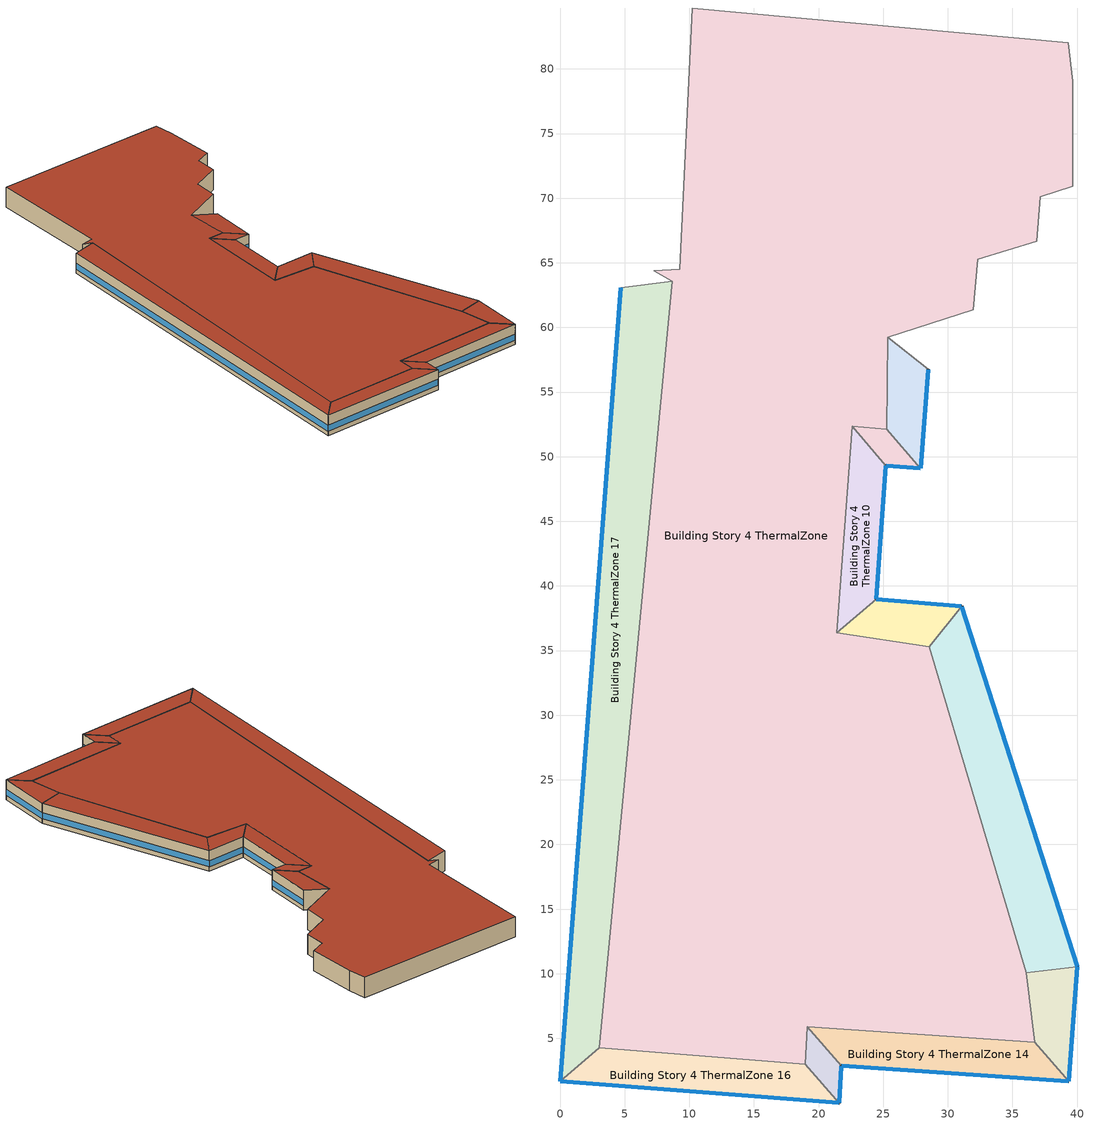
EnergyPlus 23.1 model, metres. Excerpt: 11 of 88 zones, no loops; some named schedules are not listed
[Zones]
Building Story 4 ThermalZone
 floor adiabatic (Typical Interior Ceiling): 39.31,82.04 39.65,79.04 39.66,70.91 37.15,70.13 36.89,66.68 32.3,65.25 31.96,61.36 25.33,59.23 25.29,52.13 22.6,52.35 21.41,36.38 28.58,35.3 36.05,10.08 36.74,4.69 19.13,5.89 18.97,3.01 3.04,4.27 8.66,63.55 7.24,64.37 9.26,64.5 10.23,84.71 z10.8
 wall adiabatic (Typical Interior Wall): 39.65,79.04 39.31,82.04 10.23,84.71 9.26,64.5 7.24,64.37 8.66,63.55 3.04,4.27 18.97,3.01 19.13,5.89 36.74,4.69 36.05,10.08 28.58,35.3 21.41,36.38 22.6,52.35 25.29,52.13 25.33,59.23 31.96,61.36 32.3,65.25 36.89,66.68 37.15,70.13 39.66,70.91 39.65,79.04 z10.8:14.4
 roof outside (Typical IEAD Roof - Highly Reflective R-25.64): 10.23,84.71 9.26,64.5 7.24,64.37 8.66,63.55 3.04,4.27 18.97,3.01 19.13,5.89 36.74,4.69 36.05,10.08 28.58,35.3 21.41,36.38 22.6,52.35 25.29,52.13 25.33,59.23 31.96,61.36 32.3,65.25 36.89,66.68 37.15,70.13 39.66,70.91 39.65,79.04 39.31,82.04 z14.4
Building Story 4 ThermalZone 10
 floor adiabatic (Typical Interior Ceiling): 25.2,49.31 24.45,38.98 21.41,36.38 22.6,52.35 z10.8
 wall outside (Typical Insulated Steel Framed Exterior Wall R-12.99): 24.45,38.98 25.2,49.31 z10.8:14.4
 wall adiabatic (Typical Interior Wall): 25.2,49.31 22.6,52.35 21.41,36.38 24.45,38.98 z10.8:14.4
 window (U 0.55 SHGC 0.25): 24.45,39.01 25.2,49.29 z11.56:12.65
 roof outside (Typical IEAD Roof - Highly Reflective R-25.64): 22.6,52.35 21.41,36.38 24.45,38.98 25.2,49.31 z14.4
Building Story 4 ThermalZone 11
 floor adiabatic (Typical Interior Ceiling): 24.45,38.98 31.07,38.43 28.58,35.3 21.41,36.38 z10.8
 wall outside (Typical Insulated Steel Framed Exterior Wall R-12.99): 31.07,38.43 24.45,38.98 z10.8:14.4
 wall adiabatic (Typical Interior Wall): 24.45,38.98 21.41,36.38 28.58,35.3 31.07,38.43 z10.8:14.4
 window (U 0.55 SHGC 0.25): 31.04,38.43 24.48,38.98 z11.56:12.65
 roof outside (Typical IEAD Roof - Highly Reflective R-25.64): 21.41,36.38 28.58,35.3 31.07,38.43 24.45,38.98 z14.4
Building Story 4 ThermalZone 12
 floor adiabatic (Typical Interior Ceiling): 31.07,38.43 40.03,10.55 36.05,10.08 28.58,35.3 z10.8
 wall outside (Typical Insulated Steel Framed Exterior Wall R-12.99): 40.03,10.55 31.07,38.43 z10.8:14.4
 wall adiabatic (Typical Interior Wall): 31.07,38.43 28.58,35.3 36.05,10.08 40.03,10.55 z10.8:14.4
 window (U 0.55 SHGC 0.25): 40.02,10.57 31.07,38.4 z11.56:12.64
 roof outside (Typical IEAD Roof - Highly Reflective R-25.64): 28.58,35.3 36.05,10.08 40.03,10.55 31.07,38.43 z14.4
Building Story 4 ThermalZone 13
 floor adiabatic (Typical Interior Ceiling): 40.03,10.55 39.36,1.67 36.74,4.69 36.05,10.08 z10.8
 wall outside (Typical Insulated Steel Framed Exterior Wall R-12.99): 39.36,1.67 40.03,10.55 z10.8:14.4
 wall adiabatic (Typical Interior Wall): 40.03,10.55 36.05,10.08 36.74,4.69 39.36,1.67 z10.8:14.4
 window (U 0.55 SHGC 0.25): 39.36,1.69 40.02,10.53 z11.56:12.65
 roof outside (Typical IEAD Roof - Highly Reflective R-25.64): 36.05,10.08 36.74,4.69 39.36,1.67 40.03,10.55 z14.4
Building Story 4 ThermalZone 14
 floor adiabatic (Typical Interior Ceiling): 39.36,1.67 21.77,2.89 19.13,5.89 36.74,4.69 z10.8
 wall outside (Typical Insulated Steel Framed Exterior Wall R-12.99): 21.77,2.89 39.36,1.67 z10.8:14.4
 wall adiabatic (Typical Interior Wall): 39.36,1.67 36.74,4.69 19.13,5.89 21.77,2.89 z10.8:14.4
 window (U 0.55 SHGC 0.25): 21.8,2.89 39.33,1.67 z11.56:12.65
 roof outside (Typical IEAD Roof - Highly Reflective R-25.64): 36.74,4.69 19.13,5.89 21.77,2.89 39.36,1.67 z14.4
Building Story 4 ThermalZone 15
 floor adiabatic (Typical Interior Ceiling): 21.77,2.89 21.6,0 18.97,3.01 19.13,5.89 z10.8
 wall outside (Typical Insulated Steel Framed Exterior Wall R-12.99): 21.6,0 21.77,2.89 z10.8:14.4
 wall adiabatic (Typical Interior Wall): 21.77,2.89 19.13,5.89 18.97,3.01 21.6,0 z10.8:14.4
 window (U 0.55 SHGC 0.25): 21.61,0.03 21.77,2.86 z11.56:12.66
 roof outside (Typical IEAD Roof - Highly Reflective R-25.64): 19.13,5.89 18.97,3.01 21.6,0 21.77,2.89 z14.4
Building Story 4 ThermalZone 16
 floor adiabatic (Typical Interior Ceiling): 21.6,0 0,1.67 3.04,4.27 18.97,3.01 z10.8
 wall outside (Typical Insulated Steel Framed Exterior Wall R-12.99): 0,1.67 21.6,0 z10.8:14.4
 wall adiabatic (Typical Interior Wall): 21.6,0 18.97,3.01 3.04,4.27 0,1.67 z10.8:14.4
 window (U 0.55 SHGC 0.25): 0.03,1.66 21.58,0 z11.56:12.64
 roof outside (Typical IEAD Roof - Highly Reflective R-25.64): 18.97,3.01 3.04,4.27 0,1.67 21.6,0 z14.4
Building Story 4 ThermalZone 17
 floor adiabatic (Typical Interior Ceiling): 0,1.67 4.69,63.08 8.66,63.55 3.04,4.27 z10.8
 wall outside (Typical Insulated Steel Framed Exterior Wall R-12.99): 4.69,63.08 0,1.67 z10.8:14.4
 wall adiabatic (Typical Interior Wall): 0,1.67 3.04,4.27 8.66,63.55 4.69,63.08 z10.8:14.4
 window (U 0.55 SHGC 0.25): 4.69,63.06 0,1.69 z11.56:12.64
 roof outside (Typical IEAD Roof - Highly Reflective R-25.64): 3.04,4.27 8.66,63.55 4.69,63.08 0,1.67 z14.4
Building Story 4 ThermalZone 8
 floor adiabatic (Typical Interior Ceiling): 28.47,56.75 27.88,49.09 25.29,52.13 25.33,59.23 z10.8
 wall outside (Typical Insulated Steel Framed Exterior Wall R-12.99): 27.88,49.09 28.47,56.75 z10.8:14.4
 wall adiabatic (Typical Interior Wall): 28.47,56.75 25.33,59.23 25.29,52.13 27.88,49.09 z10.8:14.4
 window (U 0.55 SHGC 0.25): 27.89,49.11 28.47,56.73 z11.56:12.65
 roof outside (Typical IEAD Roof - Highly Reflective R-25.64): 25.33,59.23 25.29,52.13 27.88,49.09 28.47,56.75 z14.4
Building Story 4 ThermalZone 9
 floor adiabatic (Typical Interior Ceiling): 27.88,49.09 25.2,49.31 22.6,52.35 25.29,52.13 z10.8
 wall outside (Typical Insulated Steel Framed Exterior Wall R-12.99): 25.2,49.31 27.88,49.09 z10.8:14.4
 wall adiabatic (Typical Interior Wall): 27.88,49.09 25.29,52.13 22.6,52.35 25.2,49.31 z10.8:14.4
 window (U 0.55 SHGC 0.25): 25.23,49.31 27.86,49.09 z11.56:12.66
 roof outside (Typical IEAD Roof - Highly Reflective R-25.64): 25.29,52.13 22.6,52.35 25.2,49.31 27.88,49.09 z14.4
[Building]
bld_12: Terrain=City
[Site:Location]
Jack Northrop Fld H_CA_USA: Latitude {deg}=41.31356; Longitude {deg}=-105.585; Time Zone {hr}=-8; Elevation {m}=21
[Site:GroundTemperature:FCfactorMethod]
18.8, 14.3, 13.6, 13.2, 13.3, 12.6, 15.3, 15.6, 17.7, 19.4, 19.7, 18.5
[Site:WaterMainsTemperature]
Calculation Method=Correlation; Annual Average Outdoor Air Temperature {C}=8.96667; Maximum Difference In Monthly Average Outdoor Air Temperatures {deltaC}=26.2
[SizingPeriod:DesignDay] Day of Month=21; Dry-Bulb Temperature Range Modifier Type=DefaultMultipliers; Humidity Condition Type=Wetbulb; Barometric Pressure {Pa}=98769; Rain Indicator=No; Snow Indicator=No; Daylight Saving Time Indicator=No; Begin Environment Reset Mode=FullResetAtBeginEnvironment
Name | Month | Day Type | Maximum Dry-Bulb Temperature {C} | Daily Dry-Bulb Temperature Range {deltaC} | Wetbulb or DewPoint at Maximum Dry-Bulb {C} | Wind Speed {m/s} | Wind Direction {deg} | Solar Model Indicator | ASHRAE Clear Sky Optical Depth for Beam Irradiance (taub) | ASHRAE Clear Sky Optical Depth for Diffuse Irradiance (taud) | Sky Clearness
Buffalo Niagara Intl Ap Ann Clg .4% Condns DB=>MWB 1 | 7 | SummerDesignDay | 30.3 | 9.3 | 21.8 | 5.7 | 240 | ASHRAETau | 0.462 | 2.001
Buffalo Niagara Intl Ap Ann Clg .4% Condns WB=>MDB 1 | 7 | SummerDesignDay | 27.8 | 9.3 | 23.8 | 5.7 | 240 | ASHRAETau | 0.462 | 2.001
Buffalo Niagara Intl Ap Ann Htg 99.6% Condns DB 1 | 1 | WinterDesignDay | -16.3 | 0 | -16.3 | 5.1 | 270 | ASHRAEClearSky |  |  | 0
[Material]
Name | Roughness | Thickness {m} | Conductivity {W/m-K} | Density {kg/m3} | Specific Heat {J/kg-K} | Thermal Absorptance | Solar Absorptance | Visible Absorptance
100mm Normalweight concrete floor | MediumRough | 0.1016 | 2.31045 | 2322 | 832.557 | 0.9 | 0.7 | 0.7
25mm Stucco | Smooth | 0.0254 | 0.72 | 1856 | 840 | 0.9 | 0.7 | 0.7
5/8 in. Gypsum Board | MediumSmooth | 0.0159 | 0.16 | 800 | 1090 | 0.9 | 0.7 | 0.7
G01 13mm gypsum board | Smooth | 0.0127 | 0.160031 | 800.001 | 1090.73 | 0.9 | 0.7 | 0.5
Metal Roof Surface | Smooth | 0.0008 | 45.28 | 7824 | 500 | 0.9 | 0.7 | 0.7
Roof Membrane - Highly Reflective | VeryRough | 0.0095 | 0.16 | 1121.29 | 1460 | 0.75 | 0.45 | 0.7
Std Wood 6inch 1; Std Wood 6inch 2 | MediumSmooth | 0.15 | 0.12 | 540 | 1210 | 0.9 | 0.7 | 0.7
[Material:NoMass] Roughness=Smooth; Thermal Absorptance=0.9; Solar Absorptance=0.7
Name | Thermal Resistance {m2-K/W} | Visible Absorptance
CP02 CARPET PAD | 0.21648 | 0.8
Typical Insulation R-10.81 | 1.90342 | 0.7
Typical Insulation R-24.52 | 4.31889 | 0.7
[WindowMaterial:Gas]
Gap_1_W_0_0032: Gas Type=Air; Thickness {m}=0.0032
[WindowMaterial:Glazing] Optical Data Type=SpectralAverage; Infrared Transmittance at Normal Incidence=0; Back Side Infrared Hemispherical Emissivity=0.84; Conductivity {W/m-K}=1; Dirt Correction Factor for Solar and Visible Transmittance=1; Solar Diffusing=No
Name | Thickness {m} | Solar Transmittance at Normal Incidence | Front Side Solar Reflectance at Normal Incidence | Back Side Solar Reflectance at Normal Incidence | Visible Transmittance at Normal Incidence | Front Side Visible Reflectance at Normal Incidence | Back Side Visible Reflectance at Normal Incidence | Front Side Infrared Hemispherical Emissivity
Glass_2022F_LayerAvg | 0.0039 | 0.355897 | 0.394095 | 0.265645 | 0.677694 | 0.042734 | 0.05547 | 0.046
Glass_2175_LayerAvg | 0.0086 | 0.167758 | 0.217606 | 0.437978 | 0.416044 | 0.078729 | 0.10654 | 0.84
[Construction]
InteriorFurnishings 1: Std Wood 6inch 1
InteriorFurnishings 2: Std Wood 6inch 2
Typical IEAD Roof - Highly Reflective R-25.64: Roof Membrane - Highly Reflective, Typical Insulation R-24.52, Metal Roof Surface
Typical Insulated Steel Framed Exterior Wall R-12.99: 25mm Stucco, 5/8 in. Gypsum Board, Typical Insulation R-10.81, 5/8 in. Gypsum Board
Typical Interior Ceiling: CP02 CARPET PAD, 100mm Normalweight concrete floor
Typical Interior Wall: G01 13mm gypsum board, G01 13mm gypsum board
U 0.55 SHGC 0.25: Glass_2175_LayerAvg, Gap_1_W_0_0032, Glass_2022F_LayerAvg
[Zone] Multiplier=1; Part of Total Floor Area=Yes
Building Story 4 ThermalZone; Building Story 4 ThermalZone 10; Building Story 4 ThermalZone 11; Building Story 4 ThermalZone 12; Building Story 4 ThermalZone 13; Building Story 4 ThermalZone 14; Building Story 4 ThermalZone 15; Building Story 4 ThermalZone 16; Building Story 4 ThermalZone 17; Building Story 4 ThermalZone 8; Building Story 4 ThermalZone 9
[Space] Space Type=Story Top Blended Space Type
Name | Zone
Building Story 4 Space | Building Story 4 ThermalZone
Building Story 4 Space 10 | Building Story 4 ThermalZone 10
Building Story 4 Space 11 | Building Story 4 ThermalZone 11
Building Story 4 Space 12 | Building Story 4 ThermalZone 12
Building Story 4 Space 13 | Building Story 4 ThermalZone 13
Building Story 4 Space 14 | Building Story 4 ThermalZone 14
Building Story 4 Space 15 | Building Story 4 ThermalZone 15
Building Story 4 Space 16 | Building Story 4 ThermalZone 16
Building Story 4 Space 17 | Building Story 4 ThermalZone 17
Building Story 4 Space 8 | Building Story 4 ThermalZone 8
Building Story 4 Space 9 | Building Story 4 ThermalZone 9
[SpaceList]
Story Top Blended Space Type: Building Story 4 Space 1, Building Story 4 Space 7, Building Story 4 Space 5, Building Story 4 Space 8, Building Story 4 Space 21, Building Story 4 Space 12, Building Story 4 Space 3, Building Story 4 Space 19, Building Story 4 Space 16, Building Story 4 Space 18, Building Story 4 Space, Building Story 4 Space 17, Building Story 4 Space 10, Building Story 4 Space 6, Building Story 4 Space 4, Building Story 4 Space 15, Building Story 4 Space 20, Building Story 4 Space 13, Building Story 4 Space 2, Building Story 4 Space 9, Building Story 4 Space 14, Building Story 4 Space 11
[InternalMass]
Name | Construction | Zone or ZoneList | Space or SpaceList | Surface Area {m2}
Building Story 4 Space 8 Office WholeBuilding - Lg Office A  - Story Top Mass; Building Story 4 Space 8 Office WholeBuilding - Lg Office C  - Story Top Mass | InteriorFurnishings 1 | Building Story 4 ThermalZone 8 | Building Story 4 Space 8 | 4.03841
Building Story 4 Space 12 Office WholeBuilding - Lg Office A  - Story Top Mass; Building Story 4 Space 12 Office WholeBuilding - Lg Office C  - Story Top Mass | InteriorFurnishings 1 | Building Story 4 ThermalZone 12 | Building Story 4 Space 12 | 18.4379
Building Story 4 Space 16 Office WholeBuilding - Lg Office A  - Story Top Mass; Building Story 4 Space 16 Office WholeBuilding - Lg Office C  - Story Top Mass | InteriorFurnishings 1 | Building Story 4 ThermalZone 16 | Building Story 4 Space 16 | 9.7181
Building Story 4 Space Office WholeBuilding - Lg Office A  - Story Top Mass; Building Story 4 Space Office WholeBuilding - Lg Office C  - Story Top Mass | InteriorFurnishings 1 | Building Story 4 ThermalZone | Building Story 4 Space | 352.073
Building Story 4 Space 17 Office WholeBuilding - Lg Office A  - Story Top Mass; Building Story 4 Space 17 Office WholeBuilding - Lg Office C  - Story Top Mass | InteriorFurnishings 1 | Building Story 4 ThermalZone 17 | Building Story 4 Space 17 | 37.3208
Building Story 4 Space 10 Office WholeBuilding - Lg Office A  - Story Top Mass; Building Story 4 Space 10 Office WholeBuilding - Lg Office C  - Story Top Mass | InteriorFurnishings 1 | Building Story 4 ThermalZone 10 | Building Story 4 Space 10 | 6.83845
Building Story 4 Space 15 Office WholeBuilding - Lg Office A  - Story Top Mass; Building Story 4 Space 15 Office WholeBuilding - Lg Office C  - Story Top Mass | InteriorFurnishings 1 | Building Story 4 ThermalZone 15 | Building Story 4 Space 15 | 1.48289
Building Story 4 Space 13 Office WholeBuilding - Lg Office A  - Story Top Mass; Building Story 4 Space 13 Office WholeBuilding - Lg Office C  - Story Top Mass | InteriorFurnishings 1 | Building Story 4 ThermalZone 13 | Building Story 4 Space 13 | 4.309
Building Story 4 Space 9 Office WholeBuilding - Lg Office A  - Story Top Mass; Building Story 4 Space 9 Office WholeBuilding - Lg Office C  - Story Top Mass | InteriorFurnishings 1 | Building Story 4 ThermalZone 9 | Building Story 4 Space 9 | 1.39119
Building Story 4 Space 14 Office WholeBuilding - Lg Office A  - Story Top Mass; Building Story 4 Space 14 Office WholeBuilding - Lg Office C  - Story Top Mass | InteriorFurnishings 1 | Building Story 4 ThermalZone 14 | Building Story 4 Space 14 | 9.14074
Building Story 4 Space 11 Office WholeBuilding - Lg Office A  - Story Top Mass; Building Story 4 Space 11 Office WholeBuilding - Lg Office C  - Story Top Mass | InteriorFurnishings 1 | Building Story 4 ThermalZone 11 | Building Story 4 Space 11 | 4.03568
Building Story 4 Space 8 Office WholeBuilding - Lg Office A end_a - Story Top Mass; Building Story 4 Space 8 Office WholeBuilding - Lg Office A end_b - Story Top Mass; Building Story 4 Space 8 Office WholeBuilding - Lg Office C end_a - Story Top Mass; Building Story 4 Space 8 Office WholeBuilding - Lg Office C end_b - Story Top Mass | InteriorFurnishings 1 | Building Story 4 ThermalZone 8 | Building Story 4 Space 8 | 0.335689
Building Story 4 Space 12 Office WholeBuilding - Lg Office A end_a - Story Top Mass; Building Story 4 Space 12 Office WholeBuilding - Lg Office A end_b - Story Top Mass; Building Story 4 Space 12 Office WholeBuilding - Lg Office C end_a - Story Top Mass; Building Story 4 Space 12 Office WholeBuilding - Lg Office C end_b - Story Top Mass | InteriorFurnishings 1 | Building Story 4 ThermalZone 12 | Building Story 4 Space 12 | 1.53263
Building Story 4 Space 16 Office WholeBuilding - Lg Office A end_a - Story Top Mass; Building Story 4 Space 16 Office WholeBuilding - Lg Office A end_b - Story Top Mass; Building Story 4 Space 16 Office WholeBuilding - Lg Office C end_a - Story Top Mass; Building Story 4 Space 16 Office WholeBuilding - Lg Office C end_b - Story Top Mass | InteriorFurnishings 1 | Building Story 4 ThermalZone 16 | Building Story 4 Space 16 | 0.807808
Building Story 4 Space Office WholeBuilding - Lg Office A end_a - Story Top Mass; Building Story 4 Space Office WholeBuilding - Lg Office A end_b - Story Top Mass; Building Story 4 Space Office WholeBuilding - Lg Office C end_a - Story Top Mass; Building Story 4 Space Office WholeBuilding - Lg Office C end_b - Story Top Mass | InteriorFurnishings 1 | Building Story 4 ThermalZone | Building Story 4 Space | 29.2657
Building Story 4 Space 17 Office WholeBuilding - Lg Office A end_a - Story Top Mass; Building Story 4 Space 17 Office WholeBuilding - Lg Office A end_b - Story Top Mass; Building Story 4 Space 17 Office WholeBuilding - Lg Office C end_a - Story Top Mass; Building Story 4 Space 17 Office WholeBuilding - Lg Office C end_b - Story Top Mass | InteriorFurnishings 1 | Building Story 4 ThermalZone 17 | Building Story 4 Space 17 | 3.10225
Building Story 4 Space 10 Office WholeBuilding - Lg Office A end_a - Story Top Mass; Building Story 4 Space 10 Office WholeBuilding - Lg Office A end_b - Story Top Mass; Building Story 4 Space 10 Office WholeBuilding - Lg Office C end_a - Story Top Mass; Building Story 4 Space 10 Office WholeBuilding - Lg Office C end_b - Story Top Mass | InteriorFurnishings 1 | Building Story 4 ThermalZone 10 | Building Story 4 Space 10 | 0.56844
Building Story 4 Space 15 Office WholeBuilding - Lg Office A end_a - Story Top Mass; Building Story 4 Space 15 Office WholeBuilding - Lg Office A end_b - Story Top Mass; Building Story 4 Space 15 Office WholeBuilding - Lg Office C end_a - Story Top Mass; Building Story 4 Space 15 Office WholeBuilding - Lg Office C end_b - Story Top Mass | InteriorFurnishings 1 | Building Story 4 ThermalZone 15 | Building Story 4 Space 15 | 0.123264
Building Story 4 Space 13 Office WholeBuilding - Lg Office A end_a - Story Top Mass; Building Story 4 Space 13 Office WholeBuilding - Lg Office A end_b - Story Top Mass; Building Story 4 Space 13 Office WholeBuilding - Lg Office C end_a - Story Top Mass; Building Story 4 Space 13 Office WholeBuilding - Lg Office C end_b - Story Top Mass | InteriorFurnishings 1 | Building Story 4 ThermalZone 13 | Building Story 4 Space 13 | 0.358182
Building Story 4 Space 9 Office WholeBuilding - Lg Office A end_a - Story Top Mass; Building Story 4 Space 9 Office WholeBuilding - Lg Office A end_b - Story Top Mass; Building Story 4 Space 9 Office WholeBuilding - Lg Office C end_a - Story Top Mass; Building Story 4 Space 9 Office WholeBuilding - Lg Office C end_b - Story Top Mass | InteriorFurnishings 1 | Building Story 4 ThermalZone 9 | Building Story 4 Space 9 | 0.115641
Building Story 4 Space 14 Office WholeBuilding - Lg Office A end_a - Story Top Mass; Building Story 4 Space 14 Office WholeBuilding - Lg Office A end_b - Story Top Mass; Building Story 4 Space 14 Office WholeBuilding - Lg Office C end_a - Story Top Mass; Building Story 4 Space 14 Office WholeBuilding - Lg Office C end_b - Story Top Mass | InteriorFurnishings 1 | Building Story 4 ThermalZone 14 | Building Story 4 Space 14 | 0.759816
Building Story 4 Space 11 Office WholeBuilding - Lg Office A end_a - Story Top Mass; Building Story 4 Space 11 Office WholeBuilding - Lg Office A end_b - Story Top Mass; Building Story 4 Space 11 Office WholeBuilding - Lg Office C end_a - Story Top Mass; Building Story 4 Space 11 Office WholeBuilding - Lg Office C end_b - Story Top Mass | InteriorFurnishings 1 | Building Story 4 ThermalZone 11 | Building Story 4 Space 11 | 0.335462
Building Story 4 Space 8 Office WholeBuilding - Lg Office B  - Story Top Mass | InteriorFurnishings 1 | Building Story 4 ThermalZone 8 | Building Story 4 Space 8 | 29.6964
Building Story 4 Space 12 Office WholeBuilding - Lg Office B  - Story Top Mass | InteriorFurnishings 1 | Building Story 4 ThermalZone 12 | Building Story 4 Space 12 | 135.582
Building Story 4 Space 16 Office WholeBuilding - Lg Office B  - Story Top Mass | InteriorFurnishings 1 | Building Story 4 ThermalZone 16 | Building Story 4 Space 16 | 71.4618
Building Story 4 Space Office WholeBuilding - Lg Office B  - Story Top Mass | InteriorFurnishings 1 | Building Story 4 ThermalZone | Building Story 4 Space | 2588.96
Building Story 4 Space 17 Office WholeBuilding - Lg Office B  - Story Top Mass | InteriorFurnishings 1 | Building Story 4 ThermalZone 17 | Building Story 4 Space 17 | 274.437
Building Story 4 Space 10 Office WholeBuilding - Lg Office B  - Story Top Mass | InteriorFurnishings 1 | Building Story 4 ThermalZone 10 | Building Story 4 Space 10 | 50.2864
Building Story 4 Space 15 Office WholeBuilding - Lg Office B  - Story Top Mass | InteriorFurnishings 1 | Building Story 4 ThermalZone 15 | Building Story 4 Space 15 | 10.9044
Building Story 4 Space 13 Office WholeBuilding - Lg Office B  - Story Top Mass | InteriorFurnishings 1 | Building Story 4 ThermalZone 13 | Building Story 4 Space 13 | 31.6861
Building Story 4 Space 9 Office WholeBuilding - Lg Office B  - Story Top Mass | InteriorFurnishings 1 | Building Story 4 ThermalZone 9 | Building Story 4 Space 9 | 10.2301
Building Story 4 Space 14 Office WholeBuilding - Lg Office B  - Story Top Mass | InteriorFurnishings 1 | Building Story 4 ThermalZone 14 | Building Story 4 Space 14 | 67.2162
Building Story 4 Space 11 Office WholeBuilding - Lg Office B  - Story Top Mass | InteriorFurnishings 1 | Building Story 4 ThermalZone 11 | Building Story 4 Space 11 | 29.6762
Building Story 4 Space 8 Office WholeBuilding - Lg Office B end_a - Story Top Mass; Building Story 4 Space 8 Office WholeBuilding - Lg Office B end_b - Story Top Mass | InteriorFurnishings 1 | Building Story 4 ThermalZone 8 | Building Story 4 Space 8 | 2.46848
Building Story 4 Space 12 Office WholeBuilding - Lg Office B end_a - Story Top Mass; Building Story 4 Space 12 Office WholeBuilding - Lg Office B end_b - Story Top Mass | InteriorFurnishings 1 | Building Story 4 ThermalZone 12 | Building Story 4 Space 12 | 11.2702
Building Story 4 Space 16 Office WholeBuilding - Lg Office B end_a - Story Top Mass; Building Story 4 Space 16 Office WholeBuilding - Lg Office B end_b - Story Top Mass | InteriorFurnishings 1 | Building Story 4 ThermalZone 16 | Building Story 4 Space 16 | 5.9402
Building Story 4 Space Office WholeBuilding - Lg Office B end_a - Story Top Mass; Building Story 4 Space Office WholeBuilding - Lg Office B end_b - Story Top Mass | InteriorFurnishings 1 | Building Story 4 ThermalZone | Building Story 4 Space | 215.205
Building Story 4 Space 17 Office WholeBuilding - Lg Office B end_a - Story Top Mass; Building Story 4 Space 17 Office WholeBuilding - Lg Office B end_b - Story Top Mass | InteriorFurnishings 1 | Building Story 4 ThermalZone 17 | Building Story 4 Space 17 | 22.8123
Building Story 4 Space 10 Office WholeBuilding - Lg Office B end_a - Story Top Mass; Building Story 4 Space 10 Office WholeBuilding - Lg Office B end_b - Story Top Mass | InteriorFurnishings 1 | Building Story 4 ThermalZone 10 | Building Story 4 Space 10 | 4.18001
Building Story 4 Space 15 Office WholeBuilding - Lg Office B end_a - Story Top Mass; Building Story 4 Space 15 Office WholeBuilding - Lg Office B end_b - Story Top Mass | InteriorFurnishings 1 | Building Story 4 ThermalZone 15 | Building Story 4 Space 15 | 0.906418
Building Story 4 Space 13 Office WholeBuilding - Lg Office B end_a - Story Top Mass; Building Story 4 Space 13 Office WholeBuilding - Lg Office B end_b - Story Top Mass | InteriorFurnishings 1 | Building Story 4 ThermalZone 13 | Building Story 4 Space 13 | 2.63388
Building Story 4 Space 9 Office WholeBuilding - Lg Office B end_a - Story Top Mass; Building Story 4 Space 9 Office WholeBuilding - Lg Office B end_b - Story Top Mass | InteriorFurnishings 1 | Building Story 4 ThermalZone 9 | Building Story 4 Space 9 | 0.850365
Building Story 4 Space 14 Office WholeBuilding - Lg Office B end_a - Story Top Mass; Building Story 4 Space 14 Office WholeBuilding - Lg Office B end_b - Story Top Mass | InteriorFurnishings 1 | Building Story 4 ThermalZone 14 | Building Story 4 Space 14 | 5.58728
Building Story 4 Space 11 Office WholeBuilding - Lg Office B end_a - Story Top Mass; Building Story 4 Space 11 Office WholeBuilding - Lg Office B end_b - Story Top Mass | InteriorFurnishings 1 | Building Story 4 ThermalZone 11 | Building Story 4 Space 11 | 2.46681
Building Story 4 Space Mass | InteriorFurnishings 2 | Building Story 4 ThermalZone | Building Story 4 Space | 3840.58
Building Story 4 Space 10 Mass | InteriorFurnishings 2 | Building Story 4 ThermalZone 10 | Building Story 4 Space 10 | 74.597
Building Story 4 Space 11 Mass | InteriorFurnishings 2 | Building Story 4 ThermalZone 11 | Building Story 4 Space 11 | 44.0231
Building Story 4 Space 12 Mass | InteriorFurnishings 2 | Building Story 4 ThermalZone 12 | Building Story 4 Space 12 | 201.129
Building Story 4 Space 13 Mass | InteriorFurnishings 2 | Building Story 4 ThermalZone 13 | Building Story 4 Space 13 | 47.0046
Building Story 4 Space 14 Mass | InteriorFurnishings 2 | Building Story 4 ThermalZone 14 | Building Story 4 Space 14 | 99.7115
Building Story 4 Space 15 Mass | InteriorFurnishings 2 | Building Story 4 ThermalZone 15 | Building Story 4 Space 15 | 16.1761
Building Story 4 Space 16 Mass | InteriorFurnishings 2 | Building Story 4 ThermalZone 16 | Building Story 4 Space 16 | 106.01
Building Story 4 Space 17 Mass | InteriorFurnishings 2 | Building Story 4 ThermalZone 17 | Building Story 4 Space 17 | 407.112
Building Story 4 Space 8 Mass | InteriorFurnishings 2 | Building Story 4 ThermalZone 8 | Building Story 4 Space 8 | 44.0529
Building Story 4 Space 9 Mass | InteriorFurnishings 2 | Building Story 4 ThermalZone 9 | Building Story 4 Space 9 | 15.1757
[Lights]
Office WholeBuilding - Lg Office Lights 2: Zone or ZoneList or Space or SpaceList=Story Top Blended Space Type; Schedule=OfficeLarge BLDG_LIGHT_SCH_2013; Design Level Calculation Method=Watts/Area; Watts per Zone Floor Area {W/m2}=8.82641; Return Air Fraction=0; Fraction Radiant=0.7; Fraction Visible=0.2; Fraction Replaceable=1
[People]
Office WholeBuilding - Lg Office People 2: Zone or ZoneList or Space or SpaceList=Story Top Blended Space Type; Number of People Schedule=OfficeLarge BLDG_OCC_SCH; Number of People Calculation Method=People/Area; People per Floor Area {person/m2}=0.0538196; Fraction Radiant=0.3; Activity Level Schedule=OfficeLarge ACTIVITY_SCH; Enable ASHRAE 55 Comfort Warnings=Yes; Mean Radiant Temperature Calculation Type=ZoneAveraged; Work Efficiency Schedule=Work Efficiency Schedule; Clothing Insulation Schedule=Clothing Schedule; Air Velocity Schedule=Air Velocity Schedule; Thermal Comfort Model 1 Type=Fanger
[ElectricEquipment]
Office WholeBuilding - Lg Office Elec Equip 2: Zone or ZoneList or Space or SpaceList=Story Top Blended Space Type; Schedule=OfficeLarge BLDG_EQUIP_SCH; Design Level Calculation Method=Watts/Area; Watts per Zone Floor Area {W/m2}=8.07007; Fraction Latent=0; Fraction Radiant=0.5; Fraction Lost=0
[ZoneInfiltration:DesignFlowRate] Zone or ZoneList or Space or SpaceList=Story Top Blended Space Type; Schedule=Always On Discrete; Design Flow Rate Calculation Method=Flow/ExteriorArea; Constant Term Coefficient=0; Temperature Term Coefficient=0; Velocity Term Coefficient=0.224; Velocity Squared Term Coefficient=0
Name | Flow Rate per Exterior Surface Area {m3/s-m2}
Office WholeBuilding - Lg Office A  - Story Top Infiltration; Office WholeBuilding - Lg Office C  - Story Top Infiltration | 2.81268e-05
Office WholeBuilding - Lg Office A end_a - Story Top Infiltration; Office WholeBuilding - Lg Office A end_b - Story Top Infiltration; Office WholeBuilding - Lg Office C end_a - Story Top Infiltration; Office WholeBuilding - Lg Office C end_b - Story Top Infiltration | 4.67603e-06
Office WholeBuilding - Lg Office B end_a - Story Top Infiltration; Office WholeBuilding - Lg Office B end_b - Story Top Infiltration | 1.71925e-05
[Daylighting:Controls] Lighting Control Type=Stepped; Minimum Input Power Fraction for Continuous or ContinuousOff Dimming Control=0.3; Minimum Light Output Fraction for Continuous or ContinuousOff Dimming Control=0.2; Number of Stepped Control Steps=3; Probability Lighting will be Reset When Needed in Manual Stepped Control=1; Glare Calculation Azimuth Angle of View Direction Clockwise from Zone y-Axis {deg}=-0; Maximum Allowable Discomfort Glare Index=22; Illuminance Setpoint at Reference Point 1 {lux}=377
Name | Zone or Space | Glare Calculation Daylighting Reference Point | Daylighting Reference Point 1 | Fraction of Lights Controlled by Reference Point 1 | Daylighting Reference Point 2 | Fraction of Lights Controlled by Reference Point 2 | Illuminance Setpoint at Reference Point 2 {lux}
Building Story 4 ThermalZone 10 DaylightingControls | Building Story 4 ThermalZone 10 | Building Story 4 Space 10 Daylt Sensor 1 | Building Story 4 Space 10 Daylt Sensor 1 | 0.395
Building Story 4 ThermalZone 12 DaylightingControls | Building Story 4 ThermalZone 12 | Building Story 4 Space 12 Daylt Sensor 1 | Building Story 4 Space 12 Daylt Sensor 1 | 0.355 | Building Story 4 Space 12 Daylt Sensor 2 | 0.149 | 377
Building Story 4 ThermalZone 14 DaylightingControls | Building Story 4 ThermalZone 14 | Building Story 4 Space 14 Daylt Sensor 1 | Building Story 4 Space 14 Daylt Sensor 1 | 0.438 | Building Story 4 Space 14 Daylt Sensor 2 | 0.102 | 377
Building Story 4 ThermalZone 16 DaylightingControls | Building Story 4 ThermalZone 16 | Building Story 4 Space 16 Daylt Sensor 1 | Building Story 4 Space 16 Daylt Sensor 1 | 0.469 | Building Story 4 Space 16 Daylt Sensor 2 | 0.099 | 377
Building Story 4 ThermalZone 17 DaylightingControls | Building Story 4 ThermalZone 17 | Building Story 4 Space 17 Daylt Sensor 1 | Building Story 4 Space 17 Daylt Sensor 1 | 0.375 | Building Story 4 Space 17 Daylt Sensor 2 | 0.141 | 377
[AvailabilityManager:NightCycle] Applicability Schedule=Always On Discrete; Control Type=CycleOnAny; Thermostat Tolerance {deltaC}=1.9999; Cycling Run Time Control Type=Thermostat; Cycling Run Time {s}=1800
Name | Fan Schedule
Availability Manager Night Cycle 1 | 22 Zone PVAV Occ Sch
Availability Manager Night Cycle 2 | 22 Zone PVAV 1 Occ Sch
Availability Manager Night Cycle 3 | 22 Zone PVAV 2 Occ Sch
Availability Manager Night Cycle 4 | 22 Zone PVAV 3 Occ Sch
[AvailabilityManager:Scheduled] Schedule=Always On Discrete
22 Zone PVAV OA System Availability Manager; 22 Zone PVAV 1 OA System Availability Manager; 22 Zone PVAV 2 OA System Availability Manager; 22 Zone PVAV 3 OA System Availability Manager
[Exterior:Lights] Control Option=AstronomicalClock
Name | Schedule | Design Level {W}
Building Facades | Schedule Ruleset 1 | 1052.27
Main Entries | Schedule Ruleset 2 | 283.459
Other Doors | Schedule Ruleset 2 | 630.697
Parking Areas and Drives | Schedule Ruleset 2 | 11280.9
[EnergyManagementSystem:Sensor]
Name | Output:Variable or Output:Meter Index Key | Output:Variable or Output:Meter
Ele_Sen | Whole Building | Facility Total Purchased Electricity Energy
Fut_Sen | NYSTc 2030 Future Hourly Emissions Sch | Schedule Value
His_Sen | New York 2019 Historical Hourly Emissions Sch | Schedule Value
Mains_Water_Temp_Sen | Environment | Site Mains Water Temperature
OAT; OAT_1; OAT_2; OAT_3 | Environment | Site Outdoor Air Drybulb Temperature
[EnergyManagementSystem:Actuator] Actuated Component Control Type=Schedule Value
Name | Actuated Component Unique | Actuated Component Type
Mains_Water_Temp_Act | Mains Water Temperature | Schedule:Constant
SYS22ZonePVAV1ClgSch0; SYS22ZonePVAVClgSch0 | SchoolSecondary CLGSETP_SCH_NO_SETBACK | Schedule:Year
SYS22ZonePVAV1HtgSch0 | SchoolSecondary HTGSETP_SCH_YES_OPTIMUM | Schedule:Year
SYS22ZonePVAV2ClgSch0; SYS22ZonePVAV3ClgSch0 | OfficeLarge CLGSETP_SCH_NO_SETBACK | Schedule:Year
SYS22ZonePVAV2HtgSch0; SYS22ZonePVAV3HtgSch0 | OfficeLarge HTGSETP_SCH_YES_OPTIMUM | Schedule:Year
SYS22ZonePVAVHtgSch0 | SchoolSecondary HTGSETP_SCH_PSZ_AC | Schedule:Year
[EnergyManagementSystem:Program]
Emissions_Calc_Prgm: SET fut_hr_val = Fut_Sen; SET his_hr_val = His_Sen; SET fut_yr_val = 92; SET his_yr_val = 583; SET elec = Ele_Sen; SET conv = 1000000 * 60 * 60; SET conv_kg_mt = 0.001; SET fut_hr = (fut_hr_val * elec / conv) * conv_kg_mt; SET his_hr = (his_hr_val * elec / conv) * conv_kg_mt; SET fut_yr = (fut_yr_val * elec / conv) * conv_kg_mt; SET his_yr = (his_yr_val * elec / conv) * conv_kg_mt; SET fut_hr_intensity = fut_hr * 1000 / 118109.15184420496; SET his_hr_intensity = his_hr * 1000 / 118109.15184420496; SET fut_yr_intensity = fut_yr * 1000 / 118109.15184420496; SET his_yr_intensity = his_yr * 1000 / 118109.15184420496
Mains_Water_Prg: SET Mains_Water_Temp_Act = Mains_Water_Temp_Sen
SYS22ZonePVAV1OptimumStartProg0: IF DaylightSavings==0 && DayOfWeek>1 && Hour==5 && OAT_1<23.9 && OAT_1>1.7; SET SYS22ZonePVAV1ClgSch0 = 29.4; SET SYS22ZonePVAV1HtgSch0 = 15.6; ELSEIF DaylightSavings==0 && DayOfWeek==1 && Hour==7 && OAT_1<23.9 && OAT_1>1.7; SET SYS22ZonePVAV1ClgSch0 = 29.4; SET SYS22ZonePVAV1HtgSch0 = 15.6; ELSEIF DaylightSavings==1 && DayOfWeek>1 && Hour==4 && OAT_1<23.9 && OAT_1>1.7; SET SYS22ZonePVAV1ClgSch0 = 29.4; SET SYS22ZonePVAV1HtgSch0 = 15.6; ELSEIF DaylightSavings==1 && DayOfWeek==1 && Hour==6 && OAT_1<23.9 && OAT_1>1.7; SET SYS22ZonePVAV1ClgSch0 = 29.4; SET SYS22ZonePVAV1HtgSch0 = 15.6; ELSE; SET SYS22ZonePVAV1ClgSch0 = NULL; SET SYS22ZonePVAV1HtgSch0 = NULL; ENDIF
SYS22ZonePVAV2OptimumStartProg0: IF DaylightSavings==0 && DayOfWeek>1 && Hour==5 && OAT_2<23.9 && OAT_2>1.7; SET SYS22ZonePVAV2ClgSch0 = 29.4; SET SYS22ZonePVAV2HtgSch0 = 15.6; ELSEIF DaylightSavings==0 && DayOfWeek==1 && Hour==7 && OAT_2<23.9 && OAT_2>1.7; SET SYS22ZonePVAV2ClgSch0 = 29.4; SET SYS22ZonePVAV2HtgSch0 = 15.6; ELSEIF DaylightSavings==1 && DayOfWeek>1 && Hour==4 && OAT_2<23.9 && OAT_2>1.7; SET SYS22ZonePVAV2ClgSch0 = 29.4; SET SYS22ZonePVAV2HtgSch0 = 15.6; ELSEIF DaylightSavings==1 && DayOfWeek==1 && Hour==6 && OAT_2<23.9 && OAT_2>1.7; SET SYS22ZonePVAV2ClgSch0 = 29.4; SET SYS22ZonePVAV2HtgSch0 = 15.6; ELSE; SET SYS22ZonePVAV2ClgSch0 = NULL; SET SYS22ZonePVAV2HtgSch0 = NULL; ENDIF
SYS22ZonePVAV3OptimumStartProg0: IF DaylightSavings==0 && DayOfWeek>1 && Hour==5 && OAT_3<23.9 && OAT_3>1.7; SET SYS22ZonePVAV3ClgSch0 = 29.4; SET SYS22ZonePVAV3HtgSch0 = 15.6; ELSEIF DaylightSavings==0 && DayOfWeek==1 && Hour==7 && OAT_3<23.9 && OAT_3>1.7; SET SYS22ZonePVAV3ClgSch0 = 29.4; SET SYS22ZonePVAV3HtgSch0 = 15.6; ELSEIF DaylightSavings==1 && DayOfWeek>1 && Hour==4 && OAT_3<23.9 && OAT_3>1.7; SET SYS22ZonePVAV3ClgSch0 = 29.4; SET SYS22ZonePVAV3HtgSch0 = 15.6; ELSEIF DaylightSavings==1 && DayOfWeek==1 && Hour==6 && OAT_3<23.9 && OAT_3>1.7; SET SYS22ZonePVAV3ClgSch0 = 29.4; SET SYS22ZonePVAV3HtgSch0 = 15.6; ELSE; SET SYS22ZonePVAV3ClgSch0 = NULL; SET SYS22ZonePVAV3HtgSch0 = NULL; ENDIF
SYS22ZonePVAVOptimumStartProg0: IF DaylightSavings==0 && DayOfWeek>1 && Hour==5 && OAT<23.9 && OAT>1.7; SET SYS22ZonePVAVClgSch0 = 29.4; SET SYS22ZonePVAVHtgSch0 = 15.6; ELSEIF DaylightSavings==0 && DayOfWeek==1 && Hour==7 && OAT<23.9 && OAT>1.7; SET SYS22ZonePVAVClgSch0 = 29.4; SET SYS22ZonePVAVHtgSch0 = 15.6; ELSEIF DaylightSavings==1 && DayOfWeek>1 && Hour==4 && OAT<23.9 && OAT>1.7; SET SYS22ZonePVAVClgSch0 = 29.4; SET SYS22ZonePVAVHtgSch0 = 15.6; ELSEIF DaylightSavings==1 && DayOfWeek==1 && Hour==6 && OAT<23.9 && OAT>1.7; SET SYS22ZonePVAVClgSch0 = 29.4; SET SYS22ZonePVAVHtgSch0 = 15.6; ELSE; SET SYS22ZonePVAVClgSch0 = NULL; SET SYS22ZonePVAVHtgSch0 = NULL; ENDIF
[EnergyManagementSystem:ProgramCallingManager]
Emissions Calc Prgm: EndOfSystemTimestepBeforeHVACReporting; Emissions_Calc_Prgm
Mains_Water_Prg_Mgr: BeginTimestepBeforePredictor; Mains_Water_Prg
SYS22ZonePVAV1OptimumStartCallingManager0: BeginTimestepBeforePredictor; SYS22ZonePVAV1OptimumStartProg0
SYS22ZonePVAV2OptimumStartCallingManager0: BeginTimestepBeforePredictor; SYS22ZonePVAV2OptimumStartProg0
SYS22ZonePVAV3OptimumStartCallingManager0: BeginTimestepBeforePredictor; SYS22ZonePVAV3OptimumStartProg0
SYS22ZonePVAVOptimumStartCallingManager0: BeginTimestepBeforePredictor; SYS22ZonePVAVOptimumStartProg0
[EnergyManagementSystem:OutputVariable] Type of Data in Variable=Summed; Update Frequency=SystemTimestep; EMS Program or Subroutine=Emissions_Calc_Prgm
Name | EMS Variable | Units
Future_Annual_Electricity_Emissions | fut_yr | mt
Future_Annual_Electricity_Emissions_Intensity | fut_yr_intensity | kg/ft2
Future_Hourly_Electricity_Emissions | fut_hr | mt
Future_Hourly_Electricity_Emissions_Intensity | fut_hr_intensity | kg/ft2
Historical_Annual_Electricity_Emissions | his_yr | mt
Historical_Annual_Electricity_Emissions_Intensity | his_yr_intensity | kg/ft2
Historical_Hourly_Electricity_Emissions | his_hr | mt
Historical_Hourly_Electricity_Emissions_Intensity | his_hr_intensity | kg/ft2
[Schedule:Day:Interval]
OfficeLarge BLDG_LIGHT_SCH_2013 Wkdy Day: No, 05:00, 0.05, 06:00, 0.1, 07:00, 0.0905601, 08:00, 0.27168, 17:00, 0.815041, 18:00, 0.452801, 20:00, 0.27168, 22:00, 0.18112, 23:00, 0.0905601, 24:00, 0.0452801
OfficeLarge BLDG_LIGHT_SCH_2013 Sat Day: No, 06:00, 0.05, 08:00, 0.0905601, 12:00, 0.27168, 17:00, 0.13584, 19:00, 0.0452801, 24:00, 0.05
OfficeLarge BLDG_LIGHT_SCH_2013 Default: No, 05:00, 0.05, 18:00, 0.0452801, 24:00, 0.05
OfficeLarge BLDG_LIGHT_SCH_2013 Summer Design Day; Clothing Schedule Default Winter Clothes; OfficeLarge BLDG_EQUIP_SCH Summer Design Day: No, 24:00, 1
OfficeLarge BLDG_LIGHT_SCH_2013 Winter Design Day; Work Efficiency Schedule Default; OfficeLarge BLDG_OCC_SCH Winter Design Day; OfficeLarge BLDG_EQUIP_SCH Winter Design Day: No, 24:00, 0
Air Velocity Schedule Default: No, 24:00, 0.2
OfficeLarge BLDG_OCC_SCH Wkdy Day: No, 06:00, 0, 07:00, 0.1, 08:00, 0.2, 12:00, 0.95, 13:00, 0.5, 17:00, 0.95, 18:00, 0.3, 22:00, 0.1, 24:00, 0.05
OfficeLarge BLDG_OCC_SCH Sat Day: No, 06:00, 0, 08:00, 0.1, 12:00, 0.3, 17:00, 0.1, 19:00, 0.05, 24:00, 0
OfficeLarge BLDG_OCC_SCH Default: No, 06:00, 0, 18:00, 0.05, 24:00, 0
OfficeLarge BLDG_OCC_SCH Summer Design Day: No, 06:00, 0, 22:00, 1, 24:00, 0.05
OfficeLarge ACTIVITY_SCH Default; OfficeLarge ACTIVITY_SCH Summer Design Day; OfficeLarge ACTIVITY_SCH Winter Design Day: No, 24:00, 120
OfficeLarge BLDG_EQUIP_SCH Wkdy Day: No, 08:00, 0.4, 12:00, 0.9, 13:00, 0.8, 17:00, 0.9, 18:00, 0.5, 24:00, 0.4
OfficeLarge BLDG_EQUIP_SCH Sat Day: No, 06:00, 0.3, 08:00, 0.4, 12:00, 0.5, 17:00, 0.35, 24:00, 0.3
OfficeLarge BLDG_EQUIP_SCH Default: No, 24:00, 0.3
Schedule Day 103: No, 06:00, 0, 24:00, 1
Schedule Day 104: No, 06:00, 0.7, 24:00, 1
[Schedule:Week:Daily]
OfficeLarge BLDG_LIGHT_SCH_2013 Week Rule - Jan1-Jan3: OfficeLarge BLDG_LIGHT_SCH_2013 Wkdy Day, OfficeLarge BLDG_LIGHT_SCH_2013 Wkdy Day, OfficeLarge BLDG_LIGHT_SCH_2013 Wkdy Day, OfficeLarge BLDG_LIGHT_SCH_2013 Wkdy Day, OfficeLarge BLDG_LIGHT_SCH_2013 Wkdy Day, OfficeLarge BLDG_LIGHT_SCH_2013 Wkdy Day, OfficeLarge BLDG_LIGHT_SCH_2013 Sat Day, OfficeLarge BLDG_LIGHT_SCH_2013 Default, OfficeLarge BLDG_LIGHT_SCH_2013 Summer Design Day, OfficeLarge BLDG_LIGHT_SCH_2013 Winter Design Day, OfficeLarge BLDG_LIGHT_SCH_2013 Default, OfficeLarge BLDG_LIGHT_SCH_2013 Default
OfficeLarge BLDG_LIGHT_SCH_2013 Week Rule - Jan4-Dec31: OfficeLarge BLDG_LIGHT_SCH_2013 Default, OfficeLarge BLDG_LIGHT_SCH_2013 Wkdy Day, OfficeLarge BLDG_LIGHT_SCH_2013 Wkdy Day, OfficeLarge BLDG_LIGHT_SCH_2013 Wkdy Day, OfficeLarge BLDG_LIGHT_SCH_2013 Wkdy Day, OfficeLarge BLDG_LIGHT_SCH_2013 Wkdy Day, OfficeLarge BLDG_LIGHT_SCH_2013 Sat Day, OfficeLarge BLDG_LIGHT_SCH_2013 Default, OfficeLarge BLDG_LIGHT_SCH_2013 Summer Design Day, OfficeLarge BLDG_LIGHT_SCH_2013 Winter Design Day, OfficeLarge BLDG_LIGHT_SCH_2013 Default, OfficeLarge BLDG_LIGHT_SCH_2013 Default
Work Efficiency Schedule Week Rule - Jan1-Dec31: Work Efficiency Schedule Default, Work Efficiency Schedule Default, Work Efficiency Schedule Default, Work Efficiency Schedule Default, Work Efficiency Schedule Default, Work Efficiency Schedule Default, Work Efficiency Schedule Default, Work Efficiency Schedule Default, Work Efficiency Schedule Default, Work Efficiency Schedule Default, Work Efficiency Schedule Default, Work Efficiency Schedule Default
Clothing Schedule Week Rule - Jan1-Dec31: Clothing Schedule Default Winter Clothes, Clothing Schedule Default Winter Clothes, Clothing Schedule Default Winter Clothes, Clothing Schedule Default Winter Clothes, Clothing Schedule Default Winter Clothes, Clothing Schedule Default Winter Clothes, Clothing Schedule Default Winter Clothes, Clothing Schedule Default Winter Clothes, Clothing Schedule Default Winter Clothes, Clothing Schedule Default Winter Clothes, Clothing Schedule Default Winter Clothes, Clothing Schedule Default Winter Clothes
Air Velocity Schedule Week Rule - Jan1-Dec31: Air Velocity Schedule Default, Air Velocity Schedule Default, Air Velocity Schedule Default, Air Velocity Schedule Default, Air Velocity Schedule Default, Air Velocity Schedule Default, Air Velocity Schedule Default, Air Velocity Schedule Default, Air Velocity Schedule Default, Air Velocity Schedule Default, Air Velocity Schedule Default, Air Velocity Schedule Default
22 Zone PVAV Occ Sch Week Rule - Jan1-Jan3: 22 Zone PVAV Occ Sch Thursday, 22 Zone PVAV Occ Sch Thursday, 22 Zone PVAV Occ Sch Thursday, 22 Zone PVAV Occ Sch Thursday, 22 Zone PVAV Occ Sch Thursday, 22 Zone PVAV Occ Sch Friday, 22 Zone PVAV Occ Sch Sunday, 22 Zone PVAV Occ Sch Default, 22 Zone PVAV Occ Sch Summer Design Day, 22 Zone PVAV Occ Sch Winter Design Day, 22 Zone PVAV Occ Sch Default, 22 Zone PVAV Occ Sch Default
22 Zone PVAV Occ Sch Week Rule - Jan4-Jun27: 22 Zone PVAV Occ Sch Sunday, 22 Zone PVAV Occ Sch Default, 22 Zone PVAV Occ Sch Tuesday, 22 Zone PVAV Occ Sch Wednesday, 22 Zone PVAV Occ Sch Thursday, 22 Zone PVAV Occ Sch Friday, 22 Zone PVAV Occ Sch Sunday, 22 Zone PVAV Occ Sch Default, 22 Zone PVAV Occ Sch Summer Design Day, 22 Zone PVAV Occ Sch Winter Design Day, 22 Zone PVAV Occ Sch Default, 22 Zone PVAV Occ Sch Default
22 Zone PVAV Occ Sch Week Rule - Jun28-Jul4: 22 Zone PVAV Occ Sch Sunday, 22 Zone PVAV Occ Sch Default, 22 Zone PVAV Occ Sch Tuesday, 22 Zone PVAV Occ Sch Wednesday 1, 22 Zone PVAV Occ Sch Thursday 1, 22 Zone PVAV Occ Sch Friday 1, 22 Zone PVAV Occ Sch Sunday, 22 Zone PVAV Occ Sch Default, 22 Zone PVAV Occ Sch Summer Design Day, 22 Zone PVAV Occ Sch Winter Design Day, 22 Zone PVAV Occ Sch Default, 22 Zone PVAV Occ Sch Default
22 Zone PVAV Occ Sch Week Rule - Jul5-Aug29: 22 Zone PVAV Occ Sch Sunday, 22 Zone PVAV Occ Sch Monday 1, 22 Zone PVAV Occ Sch Tuesday 1, 22 Zone PVAV Occ Sch Wednesday 1, 22 Zone PVAV Occ Sch Thursday 1, 22 Zone PVAV Occ Sch Friday 1, 22 Zone PVAV Occ Sch Sunday, 22 Zone PVAV Occ Sch Default, 22 Zone PVAV Occ Sch Summer Design Day, 22 Zone PVAV Occ Sch Winter Design Day, 22 Zone PVAV Occ Sch Default, 22 Zone PVAV Occ Sch Default
OfficeLarge BLDG_OCC_SCH Week Rule - Jan1-Jan3: OfficeLarge BLDG_OCC_SCH Wkdy Day, OfficeLarge BLDG_OCC_SCH Wkdy Day, OfficeLarge BLDG_OCC_SCH Wkdy Day, OfficeLarge BLDG_OCC_SCH Wkdy Day, OfficeLarge BLDG_OCC_SCH Wkdy Day, OfficeLarge BLDG_OCC_SCH Wkdy Day, OfficeLarge BLDG_OCC_SCH Sat Day, OfficeLarge BLDG_OCC_SCH Default, OfficeLarge BLDG_OCC_SCH Summer Design Day, OfficeLarge BLDG_OCC_SCH Winter Design Day, OfficeLarge BLDG_OCC_SCH Default, OfficeLarge BLDG_OCC_SCH Default
OfficeLarge BLDG_OCC_SCH Week Rule - Jan4-Dec31: OfficeLarge BLDG_OCC_SCH Default, OfficeLarge BLDG_OCC_SCH Wkdy Day, OfficeLarge BLDG_OCC_SCH Wkdy Day, OfficeLarge BLDG_OCC_SCH Wkdy Day, OfficeLarge BLDG_OCC_SCH Wkdy Day, OfficeLarge BLDG_OCC_SCH Wkdy Day, OfficeLarge BLDG_OCC_SCH Sat Day, OfficeLarge BLDG_OCC_SCH Default, OfficeLarge BLDG_OCC_SCH Summer Design Day, OfficeLarge BLDG_OCC_SCH Winter Design Day, OfficeLarge BLDG_OCC_SCH Default, OfficeLarge BLDG_OCC_SCH Default
OfficeLarge ACTIVITY_SCH Week Rule - Jan1-Dec31: OfficeLarge ACTIVITY_SCH Default, OfficeLarge ACTIVITY_SCH Default, OfficeLarge ACTIVITY_SCH Default, OfficeLarge ACTIVITY_SCH Default, OfficeLarge ACTIVITY_SCH Default, OfficeLarge ACTIVITY_SCH Default, OfficeLarge ACTIVITY_SCH Default, OfficeLarge ACTIVITY_SCH Default, OfficeLarge ACTIVITY_SCH Summer Design Day, OfficeLarge ACTIVITY_SCH Winter Design Day, OfficeLarge ACTIVITY_SCH Default, OfficeLarge ACTIVITY_SCH Default
OfficeLarge BLDG_EQUIP_SCH Week Rule - Jan1-Jan3: OfficeLarge BLDG_EQUIP_SCH Wkdy Day, OfficeLarge BLDG_EQUIP_SCH Wkdy Day, OfficeLarge BLDG_EQUIP_SCH Wkdy Day, OfficeLarge BLDG_EQUIP_SCH Wkdy Day, OfficeLarge BLDG_EQUIP_SCH Wkdy Day, OfficeLarge BLDG_EQUIP_SCH Wkdy Day, OfficeLarge BLDG_EQUIP_SCH Sat Day, OfficeLarge BLDG_EQUIP_SCH Default, OfficeLarge BLDG_EQUIP_SCH Summer Design Day, OfficeLarge BLDG_EQUIP_SCH Winter Design Day, OfficeLarge BLDG_EQUIP_SCH Default, OfficeLarge BLDG_EQUIP_SCH Default
OfficeLarge BLDG_EQUIP_SCH Week Rule - Jan4-Dec31: OfficeLarge BLDG_EQUIP_SCH Default, OfficeLarge BLDG_EQUIP_SCH Wkdy Day, OfficeLarge BLDG_EQUIP_SCH Wkdy Day, OfficeLarge BLDG_EQUIP_SCH Wkdy Day, OfficeLarge BLDG_EQUIP_SCH Wkdy Day, OfficeLarge BLDG_EQUIP_SCH Wkdy Day, OfficeLarge BLDG_EQUIP_SCH Sat Day, OfficeLarge BLDG_EQUIP_SCH Default, OfficeLarge BLDG_EQUIP_SCH Summer Design Day, OfficeLarge BLDG_EQUIP_SCH Winter Design Day, OfficeLarge BLDG_EQUIP_SCH Default, OfficeLarge BLDG_EQUIP_SCH Default
Schedule Ruleset 1 Week Rule - Jan1-Dec31: Schedule Day 103, Schedule Day 103, Schedule Day 103, Schedule Day 103, Schedule Day 103, Schedule Day 103, Schedule Day 103, Schedule Day 103, Schedule Day 103, Schedule Day 103, Schedule Day 103, Schedule Day 103
Schedule Ruleset 2 Week Rule - Jan1-Dec31: Schedule Day 104, Schedule Day 104, Schedule Day 104, Schedule Day 104, Schedule Day 104, Schedule Day 104, Schedule Day 104, Schedule Day 104, Schedule Day 104, Schedule Day 104, Schedule Day 104, Schedule Day 104
[Schedule:Year]
OfficeLarge BLDG_LIGHT_SCH_2013: OfficeLarge BLDG_LIGHT_SCH_2013 Week Rule - Jan1-Jan3, 1, 1, 1, 3, OfficeLarge BLDG_LIGHT_SCH_2013 Week Rule - Jan4-Dec31, 1, 4, 12, 31
Work Efficiency Schedule: Work Efficiency Schedule Week Rule - Jan1-Dec31, 1, 1, 12, 31
Clothing Schedule: Clothing Schedule Week Rule - Jan1-Dec31, 1, 1, 12, 31
Air Velocity Schedule: Air Velocity Schedule Week Rule - Jan1-Dec31, 1, 1, 12, 31
SchoolSecondary HTGSETP_SCH_PSZ_AC: SchoolSecondary HTGSETP_SCH_PSZ_AC Week Rule - Jan1-Jan3, 1, 1, 1, 3, SchoolSecondary HTGSETP_SCH_PSZ_AC Week Rule - Jan4-Dec31, 1, 4, 12, 31
SchoolSecondary CLGSETP_SCH_NO_SETBACK: SchoolSecondary CLGSETP_SCH_NO_SETBACK Week Rule - Jan1-Dec31, 1, 1, 12, 31
22 Zone PVAV Occ Sch: 22 Zone PVAV Occ Sch Week Rule - Jan1-Jan3, 1, 1, 1, 3, 22 Zone PVAV Occ Sch Week Rule - Jan4-Jun27, 1, 4, 6, 27, 22 Zone PVAV Occ Sch Week Rule - Jun28-Jul4, 6, 28, 7, 4, 22 Zone PVAV Occ Sch Week Rule - Jul5-Aug29, 7, 5, 8, 29, 22 Zone PVAV Occ Sch Week Rule - Aug30-Sep5, 8, 30, 9, 5, 22 Zone PVAV Occ Sch Week Rule - Sep6-Dec31, 9, 6, 12, 31
SchoolSecondary HTGSETP_SCH_YES_OPTIMUM: SchoolSecondary HTGSETP_SCH_YES_OPTIMUM Week Rule - Jan1-Jan3, 1, 1, 1, 3, SchoolSecondary HTGSETP_SCH_YES_OPTIMUM Week Rule - Jan4-Dec31, 1, 4, 12, 31
22 Zone PVAV 1 Occ Sch: 22 Zone PVAV 1 Occ Sch Week Rule - Jan1-Jan3, 1, 1, 1, 3, 22 Zone PVAV 1 Occ Sch Week Rule - Jan4-Dec31, 1, 4, 12, 31
OfficeLarge BLDG_OCC_SCH: OfficeLarge BLDG_OCC_SCH Week Rule - Jan1-Jan3, 1, 1, 1, 3, OfficeLarge BLDG_OCC_SCH Week Rule - Jan4-Dec31, 1, 4, 12, 31
OfficeLarge ACTIVITY_SCH: OfficeLarge ACTIVITY_SCH Week Rule - Jan1-Dec31, 1, 1, 12, 31
OfficeLarge BLDG_EQUIP_SCH: OfficeLarge BLDG_EQUIP_SCH Week Rule - Jan1-Jan3, 1, 1, 1, 3, OfficeLarge BLDG_EQUIP_SCH Week Rule - Jan4-Dec31, 1, 4, 12, 31
OfficeLarge HTGSETP_SCH_YES_OPTIMUM: OfficeLarge HTGSETP_SCH_YES_OPTIMUM Week Rule - Jan1-Jan3, 1, 1, 1, 3, OfficeLarge HTGSETP_SCH_YES_OPTIMUM Week Rule - Jan4-Dec31, 1, 4, 12, 31
OfficeLarge CLGSETP_SCH_NO_SETBACK: OfficeLarge CLGSETP_SCH_NO_SETBACK Week Rule - Jan1-Jan3, 1, 1, 1, 3, OfficeLarge CLGSETP_SCH_NO_SETBACK Week Rule - Jan4-Dec31, 1, 4, 12, 31
22 Zone PVAV 2 Occ Sch: 22 Zone PVAV 2 Occ Sch Week Rule - Jan1-Jan3, 1, 1, 1, 3, 22 Zone PVAV 2 Occ Sch Week Rule - Jan4-Dec31, 1, 4, 12, 31
22 Zone PVAV 3 Occ Sch: 22 Zone PVAV 3 Occ Sch Week Rule - Jan1-Jan3, 1, 1, 1, 3, 22 Zone PVAV 3 Occ Sch Week Rule - Jan4-Dec31, 1, 4, 12, 31
Schedule Ruleset 1: Schedule Ruleset 1 Week Rule - Jan1-Dec31, 1, 1, 12, 31
Schedule Ruleset 2: Schedule Ruleset 2 Week Rule - Jan1-Dec31, 1, 1, 12, 31
[Schedule:Constant]
Always On Discrete: OnOff, 1
Mains Water Temperature: Temperature, 10
[Schedule:File] Rows to Skip at Top=1; Number of Hours of Data=8760; Column Separator=Comma; Interpolate to Timestep=No; Minutes per Item=60; Adjust Schedule for Daylight Savings=Yes
Name | File | Column Number
New York 2019 Historical Hourly Emissions Sch | historical_hourly_co2e_2019.csv | 9
NYSTc 2030 Future Hourly Emissions Sch | future_hourly_co2e_2030.csv | 10
